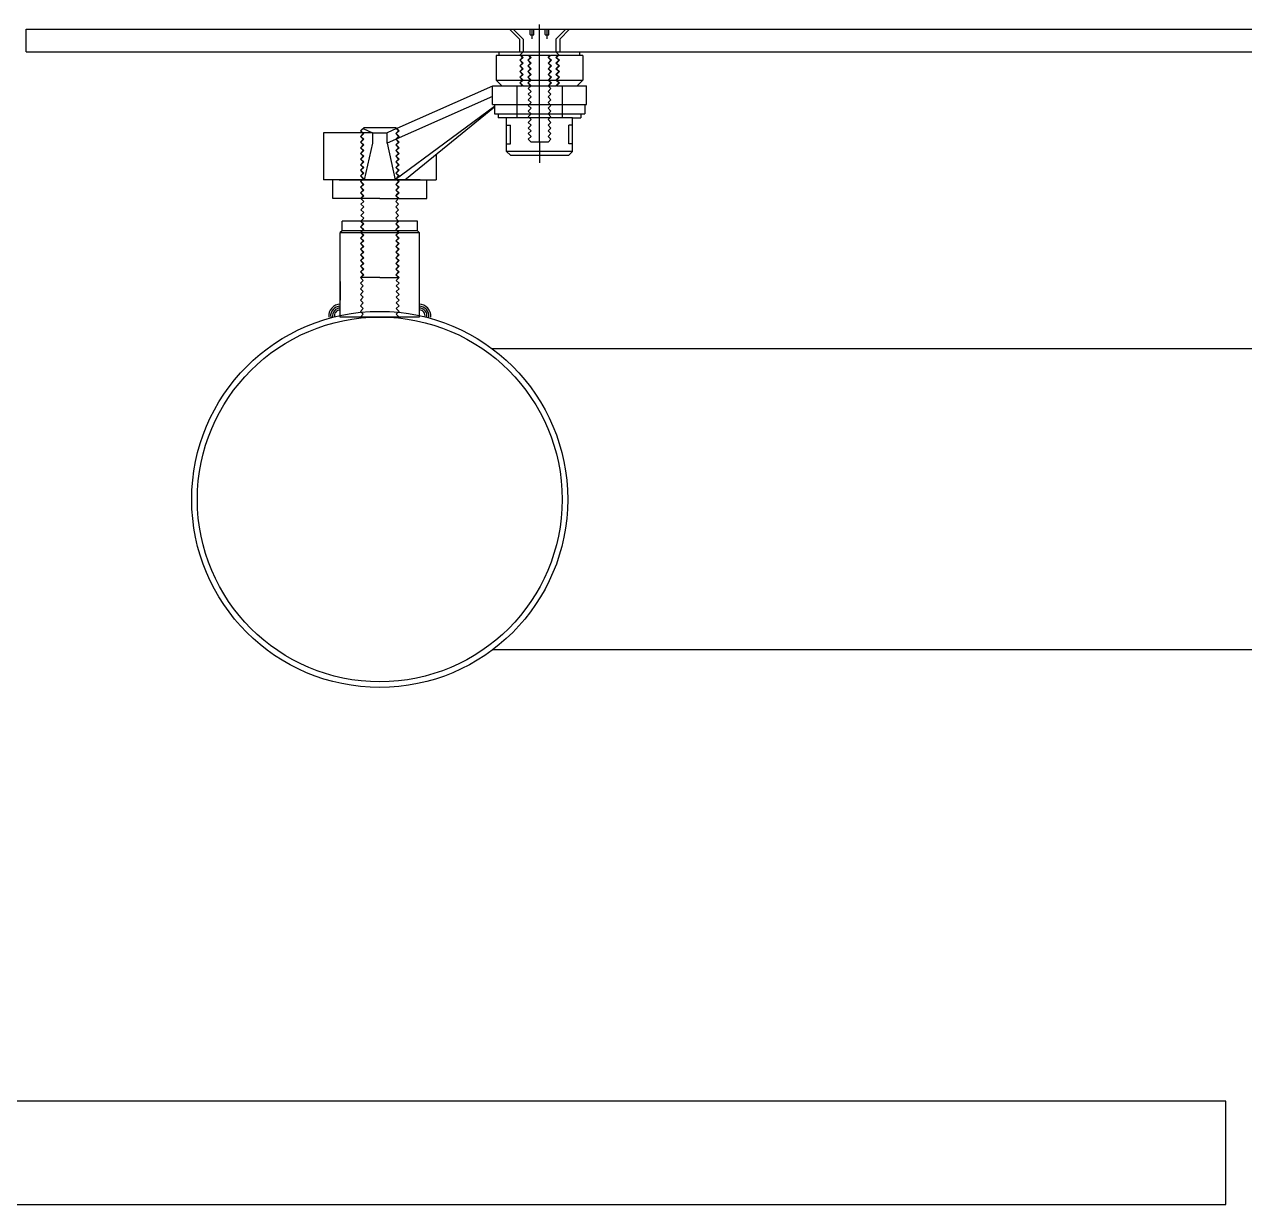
# Model space of a CAD drawing. Header units: millimetres. Extents: x -7718 to 421089, y 87466 to 341395.
# Drawn here: x 310194 to 310843, y 215524 to 216151 of the extents above; entities that cross this region are included whole.
import ezdxf

# ---------------------------------------------------------------- set-up
doc = ezdxf.new("R2010")
doc.units = ezdxf.units.MM
doc.header["$LTSCALE"] = 200
doc.header["$MEASUREMENT"] = 0
doc.linetypes.add('CENTER1', pattern=[8, 6, -1, 0, -1])
doc.linetypes.add('DASH_2', pattern=[34, 30, -1.5, 1, -1.5])
doc.layers.add('e-plan', color=9, linetype='CONTINUOUS')

msp = doc.modelspace()

# ---------------------------------------------------------------- linework, layer by layer
at = {"layer": 'e-plan', "linetype": 'CENTER1'}
for p, q in [((310467.57, 216088.59), (310467.57, 216151.19)), ((310453.57, 216148.59), (310458.82, 216143.34)), ((310462.57, 216145.89), (310462.57, 216148.59)), ((310463.57, 216143.59), (310463.57, 216148.59)), ((310464.57, 216145.89), (310464.57, 216148.59)), ((310470.57, 216145.89), (310470.57, 216148.59)), ((310471.57, 216143.59), (310471.57, 216148.59)), ((310472.57, 216145.89), (310472.57, 216148.59)), ((310481.57, 216148.59), (310476.32, 216143.34)), ((310457.32, 216135.09), (310458.82, 216136.59)), ((310477.82, 216135.09), (310476.32, 216136.59)), ((310457.04, 216132.09), (310458.54, 216133.59)), ((310458.54, 216130.59), (310457.04, 216132.09)), ((310457.04, 216129.09), (310458.54, 216130.59)), ((310458.82, 216133.59), (310457.32, 216135.09)), ((310458.82, 216133.59), (310457.32, 216135.09)), ((310457.32, 216132.09), (310458.82, 216133.59)), ((310457.32, 216132.09), (310458.82, 216133.59)), ((310458.82, 216130.59), (310457.32, 216132.09)), ((310458.82, 216130.59), (310457.32, 216132.09)), ((310457.32, 216129.09), (310458.82, 216130.59)), ((310457.32, 216129.09), (310458.82, 216130.59)), ((310458.54, 216133.59), (310457.54, 216134.59)), ((310461.29, 216132.09), (310462.79, 216133.59)), ((310462.79, 216130.59), (310461.29, 216132.09)), ((310461.29, 216129.09), (310462.79, 216130.59)), ((310461.57, 216132.09), (310463.07, 216133.59)), ((310461.57, 216132.09), (310463.07, 216133.59)), ((310461.57, 216132.09), (310463.07, 216133.59)), ((310463.07, 216130.59), (310461.57, 216132.09)), ((310463.07, 216130.59), (310461.57, 216132.09)), ((310463.07, 216130.59), (310461.57, 216132.09)), ((310461.57, 216129.09), (310463.07, 216130.59)), ((310461.57, 216129.09), (310463.07, 216130.59)), ((310461.57, 216129.09), (310463.07, 216130.59)), ((310462.79, 216133.59), (310461.79, 216134.59)), ((310463.07, 216133.59), (310462.07, 216134.59)), ((310463.07, 216133.59), (310462.07, 216134.59)), ((310463.07, 216133.59), (310462.07, 216134.59)), ((310472.07, 216133.59), (310473.07, 216134.59)), ((310472.07, 216133.59), (310473.07, 216134.59)), ((310473.57, 216132.09), (310472.07, 216133.59)), ((310473.57, 216132.09), (310472.07, 216133.59)), ((310472.07, 216130.59), (310473.57, 216132.09)), ((310472.07, 216130.59), (310473.57, 216132.09)), ((310473.57, 216129.09), (310472.07, 216130.59)), ((310473.57, 216129.09), (310472.07, 216130.59)), ((310472.36, 216133.59), (310473.36, 216134.59)), ((310473.86, 216132.09), (310472.36, 216133.59)), ((310472.36, 216130.59), (310473.86, 216132.09)), ((310473.86, 216129.09), (310472.36, 216130.59)), ((310476.32, 216133.59), (310477.82, 216135.09)), ((310477.82, 216132.09), (310476.32, 216133.59)), ((310476.32, 216130.59), (310477.82, 216132.09)), ((310477.82, 216129.09), (310476.32, 216130.59)), ((310476.61, 216133.59), (310477.61, 216134.59)), ((310478.11, 216132.09), (310476.61, 216133.59)), ((310476.61, 216130.59), (310478.11, 216132.09)), ((310478.11, 216129.09), (310476.61, 216130.59)), ((310458.54, 216127.59), (310457.04, 216129.09)), ((310457.04, 216126.09), (310458.54, 216127.59)), ((310458.54, 216124.59), (310457.04, 216126.09)), ((310457.04, 216123.09), (310458.54, 216124.59)), ((310458.82, 216127.59), (310457.32, 216129.09)), ((310458.82, 216127.59), (310457.32, 216129.09)), ((310457.32, 216126.09), (310458.82, 216127.59)), ((310457.32, 216126.09), (310458.82, 216127.59)), ((310458.82, 216124.59), (310457.32, 216126.09)), ((310458.82, 216124.59), (310457.32, 216126.09)), ((310457.32, 216123.09), (310458.82, 216124.59)), ((310457.32, 216123.09), (310458.82, 216124.59)), ((310462.79, 216127.59), (310461.29, 216129.09)), ((310461.29, 216126.09), (310462.79, 216127.59)), ((310462.79, 216124.59), (310461.29, 216126.09)), ((310461.29, 216123.09), (310462.79, 216124.59)), ((310463.07, 216127.59), (310461.57, 216129.09)), ((310463.07, 216127.59), (310461.57, 216129.09)), ((310463.07, 216127.59), (310461.57, 216129.09)), ((310461.57, 216126.09), (310463.07, 216127.59)), ((310461.57, 216126.09), (310463.07, 216127.59)), ((310461.57, 216126.09), (310463.07, 216127.59)), ((310463.07, 216124.59), (310461.57, 216126.09)), ((310463.07, 216124.59), (310461.57, 216126.09)), ((310463.07, 216124.59), (310461.57, 216126.09)), ((310461.57, 216123.09), (310463.07, 216124.59)), ((310461.57, 216123.09), (310463.07, 216124.59)), ((310461.57, 216123.09), (310463.07, 216124.59)), ((310472.07, 216127.59), (310473.57, 216129.09)), ((310472.07, 216127.59), (310473.57, 216129.09)), ((310473.57, 216126.09), (310472.07, 216127.59)), ((310473.57, 216126.09), (310472.07, 216127.59)), ((310472.07, 216124.59), (310473.57, 216126.09)), ((310472.07, 216124.59), (310473.57, 216126.09)), ((310473.57, 216123.09), (310472.07, 216124.59)), ((310473.57, 216123.09), (310472.07, 216124.59)), ((310472.36, 216127.59), (310473.86, 216129.09)), ((310473.86, 216126.09), (310472.36, 216127.59)), ((310472.36, 216124.59), (310473.86, 216126.09)), ((310473.86, 216123.09), (310472.36, 216124.59)), ((310476.32, 216127.59), (310477.82, 216129.09)), ((310477.82, 216126.09), (310476.32, 216127.59)), ((310476.32, 216124.59), (310477.82, 216126.09)), ((310477.82, 216123.09), (310476.32, 216124.59)), ((310476.61, 216127.59), (310478.11, 216129.09)), ((310478.11, 216126.09), (310476.61, 216127.59)), ((310476.61, 216124.59), (310478.11, 216126.09)), ((310478.11, 216123.09), (310476.61, 216124.59)), ((310444.57, 216121.59), (310447.57, 216118.59)), ((310458.54, 216121.59), (310457.04, 216123.09)), ((310457.04, 216120.09), (310458.54, 216121.59)), ((310458.54, 216118.59), (310457.04, 216120.09)), ((310458.82, 216121.59), (310457.32, 216123.09)), ((310458.82, 216121.59), (310457.32, 216123.09)), ((310457.32, 216120.09), (310458.82, 216121.59)), ((310457.32, 216120.09), (310458.82, 216121.59)), ((310458.82, 216118.59), (310457.32, 216120.09)), ((310458.82, 216118.59), (310457.32, 216120.09)), ((310462.79, 216121.59), (310461.29, 216123.09)), ((310461.29, 216120.09), (310462.79, 216121.59)), ((310462.79, 216118.59), (310461.29, 216120.09)), ((310463.07, 216121.59), (310461.57, 216123.09)), ((310463.07, 216121.59), (310461.57, 216123.09)), ((310463.07, 216121.59), (310461.57, 216123.09)), ((310461.57, 216120.09), (310463.07, 216121.59)), ((310461.57, 216120.09), (310463.07, 216121.59)), ((310461.57, 216120.09), (310463.07, 216121.59)), ((310463.07, 216118.59), (310461.57, 216120.09)), ((310463.07, 216118.59), (310461.57, 216120.09)), ((310463.07, 216118.59), (310461.57, 216120.09)), ((310461.57, 216117.09), (310463.07, 216118.59)), ((310463.07, 216115.59), (310461.57, 216117.09)), ((310472.07, 216121.59), (310473.57, 216123.09)), ((310472.07, 216121.59), (310473.57, 216123.09)), ((310473.57, 216120.09), (310472.07, 216121.59)), ((310473.57, 216120.09), (310472.07, 216121.59)), ((310472.07, 216118.59), (310473.57, 216120.09)), ((310472.07, 216118.59), (310473.57, 216120.09)), ((310473.57, 216117.09), (310472.07, 216118.59)), ((310472.07, 216115.59), (310473.57, 216117.09)), ((310472.36, 216121.59), (310473.86, 216123.09)), ((310473.86, 216120.09), (310472.36, 216121.59)), ((310472.36, 216118.59), (310473.86, 216120.09)), ((310476.32, 216121.59), (310477.82, 216123.09)), ((310477.82, 216120.09), (310476.32, 216121.59)), ((310476.32, 216118.59), (310477.82, 216120.09)), ((310476.61, 216121.59), (310478.11, 216123.09)), ((310478.11, 216120.09), (310476.61, 216121.59)), ((310476.61, 216118.59), (310478.11, 216120.09)), ((310490.57, 216121.59), (310487.57, 216118.59)), ((310461.57, 216114.09), (310463.07, 216115.59)), ((310463.07, 216112.59), (310461.57, 216114.09)), ((310461.57, 216111.09), (310463.07, 216112.59)), ((310463.07, 216109.59), (310461.57, 216111.09)), ((310473.57, 216114.09), (310472.07, 216115.59)), ((310472.07, 216112.59), (310473.57, 216114.09)), ((310473.57, 216111.09), (310472.07, 216112.59)), ((310472.07, 216109.59), (310473.57, 216111.09)), ((310461.57, 216108.09), (310463.07, 216109.59)), ((310463.07, 216106.59), (310461.57, 216108.09)), ((310461.57, 216105.09), (310463.07, 216106.59)), ((310463.07, 216103.59), (310461.57, 216105.09)), ((310473.57, 216108.09), (310472.07, 216109.59)), ((310472.07, 216106.59), (310473.57, 216108.09)), ((310473.57, 216105.09), (310472.07, 216106.59)), ((310472.07, 216103.59), (310473.57, 216105.09)), ((310447.43, 216101.59), (310445.57, 216101.59)), ((310485.07, 216101.59), (310447.43, 216101.59)), ((310450.07, 216097.59), (310452.07, 216097.59)), ((310461.57, 216102.09), (310463.07, 216103.59)), ((310463.07, 216100.59), (310461.57, 216102.09)), ((310461.57, 216099.09), (310463.07, 216100.59)), ((310463.07, 216097.59), (310461.57, 216099.09)), ((310461.57, 216096.09), (310463.07, 216097.59)), ((310473.57, 216102.09), (310472.07, 216103.59)), ((310472.07, 216100.59), (310473.57, 216102.09)), ((310473.57, 216099.09), (310472.07, 216100.59)), ((310472.07, 216097.59), (310473.57, 216099.09)), ((310473.57, 216096.09), (310472.07, 216097.59)), ((310485.07, 216097.59), (310483.07, 216097.59)), ((310485.07, 216101.59), (310489.57, 216101.59)), ((310372.29, 216094.59), (310373.55, 216095.84)), ((310373.79, 216093.09), (310372.29, 216094.59)), ((310372.29, 216091.59), (310373.79, 216093.09)), ((310373.79, 216090.09), (310372.29, 216091.59)), ((310372.57, 216094.59), (310374.07, 216096.09)), ((310372.57, 216094.59), (310374.07, 216096.09)), ((310374.07, 216093.09), (310372.57, 216094.59)), ((310374.07, 216093.09), (310372.57, 216094.59)), ((310372.57, 216091.59), (310374.07, 216093.09)), ((310372.57, 216091.59), (310374.07, 216093.09)), ((310374.07, 216090.09), (310372.57, 216091.59)), ((310374.07, 216090.09), (310372.57, 216091.59)), ((310374.07, 216096.09), (310373.89, 216096.27)), ((310374.07, 216096.09), (310373.89, 216096.27)), ((310391.07, 216096.09), (310391.26, 216096.27)), ((310391.07, 216096.09), (310391.26, 216096.27)), ((310392.57, 216094.59), (310391.07, 216096.09)), ((310392.57, 216094.59), (310391.07, 216096.09)), ((310391.07, 216093.09), (310392.57, 216094.59)), ((310391.07, 216093.09), (310392.57, 216094.59)), ((310392.57, 216091.59), (310391.07, 216093.09)), ((310392.57, 216091.59), (310391.07, 216093.09)), ((310391.07, 216090.09), (310392.57, 216091.59)), ((310391.07, 216090.09), (310392.57, 216091.59)), ((310391.36, 216093.09), (310392.86, 216094.59)), ((310392.86, 216091.59), (310391.36, 216093.09)), ((310391.36, 216090.09), (310392.86, 216091.59)), ((310392.86, 216094.59), (310391.6, 216095.84)), ((310463.07, 216094.59), (310461.57, 216096.09)), ((310461.57, 216093.09), (310463.07, 216094.59)), ((310463.07, 216091.59), (310461.57, 216093.09)), ((310461.57, 216090.09), (310463.07, 216091.59)), ((310472.07, 216094.59), (310473.57, 216096.09)), ((310473.57, 216093.09), (310472.07, 216094.59)), ((310472.07, 216091.59), (310473.57, 216093.09)), ((310473.57, 216090.09), (310472.07, 216091.59)), ((310372.29, 216088.59), (310373.79, 216090.09)), ((310373.79, 216087.09), (310372.29, 216088.59)), ((310372.29, 216085.59), (310373.79, 216087.09)), ((310373.79, 216084.09), (310372.29, 216085.59)), ((310372.57, 216088.59), (310374.07, 216090.09)), ((310372.57, 216088.59), (310374.07, 216090.09)), ((310374.07, 216087.09), (310372.57, 216088.59)), ((310374.07, 216087.09), (310372.57, 216088.59)), ((310372.57, 216085.59), (310374.07, 216087.09)), ((310372.57, 216085.59), (310374.07, 216087.09)), ((310374.07, 216084.09), (310372.57, 216085.59)), ((310374.07, 216084.09), (310372.57, 216085.59)), ((310392.57, 216088.59), (310391.07, 216090.09)), ((310392.57, 216088.59), (310391.07, 216090.09)), ((310391.07, 216087.09), (310392.57, 216088.59)), ((310391.07, 216087.09), (310392.57, 216088.59)), ((310392.57, 216085.59), (310391.07, 216087.09)), ((310392.57, 216085.59), (310391.07, 216087.09)), ((310391.07, 216084.09), (310392.57, 216085.59)), ((310391.07, 216084.09), (310392.57, 216085.59)), ((310392.86, 216088.59), (310391.36, 216090.09)), ((310391.36, 216087.09), (310392.86, 216088.59)), ((310392.86, 216085.59), (310391.36, 216087.09)), ((310391.36, 216084.09), (310392.86, 216085.59)), ((310450.07, 216087.59), (310452.07, 216087.59)), ((310463.07, 216088.59), (310461.57, 216090.09)), ((310472.07, 216088.59), (310463.07, 216088.59)), ((310467.57, 216088.59), (310467.57, 216077.57)), ((310472.07, 216088.59), (310473.57, 216090.09)), ((310485.07, 216087.59), (310483.07, 216087.59)), ((310372.29, 216082.59), (310373.79, 216084.09)), ((310373.79, 216081.09), (310372.29, 216082.59)), ((310372.29, 216079.59), (310373.79, 216081.09)), ((310373.79, 216078.09), (310372.29, 216079.59)), ((310372.29, 216076.59), (310373.79, 216078.09)), ((310372.57, 216082.59), (310374.07, 216084.09)), ((310374.07, 216081.09), (310372.57, 216082.59)), ((310372.57, 216079.59), (310374.07, 216081.09)), ((310374.07, 216078.09), (310372.57, 216079.59)), ((310372.57, 216076.59), (310374.07, 216078.09)), ((310392.57, 216082.59), (310391.07, 216084.09)), ((310391.07, 216081.09), (310392.57, 216082.59)), ((310392.57, 216079.59), (310391.07, 216081.09)), ((310391.07, 216078.09), (310392.57, 216079.59)), ((310392.57, 216076.59), (310391.07, 216078.09)), ((310392.86, 216082.59), (310391.36, 216084.09)), ((310391.36, 216081.09), (310392.86, 216082.59)), ((310392.86, 216079.59), (310391.36, 216081.09)), ((310391.36, 216078.09), (310392.86, 216079.59)), ((310392.86, 216076.59), (310391.36, 216078.09)), ((310485.07, 216083.59), (310450.07, 216083.59)), ((310373.79, 216075.09), (310372.29, 216076.59)), ((310372.29, 216073.59), (310373.79, 216075.09)), ((310373.79, 216072.09), (310372.29, 216073.59)), ((310372.29, 216070.59), (310373.79, 216072.09)), ((310374.07, 216075.09), (310372.57, 216076.59)), ((310372.57, 216073.59), (310374.07, 216075.09)), ((310374.07, 216072.09), (310372.57, 216073.59)), ((310372.57, 216070.59), (310374.07, 216072.09)), ((310373.79, 216072.09), (310372.79, 216073.09)), ((310391.07, 216075.09), (310392.57, 216076.59)), ((310392.57, 216073.59), (310391.07, 216075.09)), ((310391.07, 216072.09), (310392.57, 216073.59)), ((310392.57, 216070.59), (310391.07, 216072.09)), ((310391.36, 216075.09), (310392.86, 216076.59)), ((310392.86, 216073.59), (310391.36, 216075.09)), ((310391.36, 216072.09), (310392.86, 216073.59)), ((310391.36, 216072.09), (310392.36, 216073.09)), ((310392.86, 216070.59), (310391.36, 216072.09)), ((310373.79, 216069.09), (310372.29, 216070.59)), ((310372.29, 216067.59), (310373.79, 216069.09)), ((310373.79, 216066.09), (310372.29, 216067.59)), ((310372.29, 216064.59), (310373.79, 216066.09)), ((310374.07, 216069.09), (310372.57, 216070.59)), ((310372.57, 216067.59), (310374.07, 216069.09)), ((310374.07, 216066.09), (310372.57, 216067.59)), ((310372.57, 216064.59), (310374.07, 216066.09)), ((310391.07, 216069.09), (310392.57, 216070.59)), ((310392.57, 216067.59), (310391.07, 216069.09)), ((310391.07, 216066.09), (310392.57, 216067.59)), ((310392.57, 216064.59), (310391.07, 216066.09)), ((310391.36, 216069.09), (310392.86, 216070.59)), ((310392.86, 216067.59), (310391.36, 216069.09)), ((310391.36, 216066.09), (310392.86, 216067.59)), ((310392.86, 216064.59), (310391.36, 216066.09)), ((310373.79, 216063.09), (310372.29, 216064.59)), ((310372.29, 216061.59), (310373.79, 216063.09)), ((310373.79, 216060.09), (310372.29, 216061.59)), ((310372.29, 216058.59), (310373.79, 216060.09)), ((310374.07, 216063.09), (310372.57, 216064.59)), ((310372.57, 216061.59), (310374.07, 216063.09)), ((310374.07, 216060.09), (310372.57, 216061.59)), ((310372.57, 216058.59), (310374.07, 216060.09)), ((310372.57, 216058.59), (310374.07, 216060.09)), ((310372.57, 216058.59), (310374.07, 216060.09)), ((310374.07, 216060.09), (310373.07, 216061.09)), ((310374.07, 216060.09), (310373.07, 216061.09)), ((310391.07, 216063.09), (310392.57, 216064.59)), ((310392.57, 216061.59), (310391.07, 216063.09)), ((310391.07, 216060.09), (310392.57, 216061.59)), ((310391.07, 216060.09), (310392.07, 216061.09)), ((310391.07, 216060.09), (310392.07, 216061.09)), ((310391.07, 216060.09), (310392.07, 216061.09)), ((310391.07, 216060.09), (310392.07, 216061.09)), ((310392.57, 216058.59), (310391.07, 216060.09)), ((310392.57, 216058.59), (310391.07, 216060.09)), ((310392.57, 216058.59), (310391.07, 216060.09)), ((310392.57, 216058.59), (310391.07, 216060.09)), ((310392.57, 216058.59), (310391.07, 216060.09)), ((310392.57, 216058.59), (310391.07, 216060.09)), ((310392.57, 216058.59), (310391.07, 216060.09)), ((310392.57, 216058.59), (310391.07, 216060.09)), ((310392.57, 216058.59), (310391.07, 216060.09)), ((310391.36, 216063.09), (310392.86, 216064.59)), ((310392.86, 216061.59), (310391.36, 216063.09)), ((310391.36, 216060.09), (310392.86, 216061.59)), ((310392.86, 216058.59), (310391.36, 216060.09)), ((310392.86, 216058.59), (310391.36, 216060.09)), ((310392.86, 216058.59), (310391.36, 216060.09)), ((310374.07, 216057.09), (310372.57, 216058.59)), ((310374.07, 216057.09), (310372.57, 216058.59)), ((310374.07, 216057.09), (310372.57, 216058.59)), ((310372.57, 216055.59), (310374.07, 216057.09)), ((310372.57, 216055.59), (310374.07, 216057.09)), ((310372.57, 216055.59), (310374.07, 216057.09)), ((310374.07, 216054.09), (310372.57, 216055.59)), ((310374.07, 216054.09), (310372.57, 216055.59)), ((310372.57, 216052.59), (310374.07, 216054.09)), ((310372.57, 216052.59), (310374.07, 216054.09)), ((310374.07, 216051.09), (310372.57, 216052.59)), ((310374.07, 216051.09), (310372.57, 216052.59)), ((310391.07, 216057.09), (310392.57, 216058.59)), ((310391.07, 216057.09), (310392.57, 216058.59)), ((310391.07, 216057.09), (310392.57, 216058.59)), ((310391.07, 216057.09), (310392.57, 216058.59)), ((310391.07, 216057.09), (310392.57, 216058.59)), ((310391.07, 216057.09), (310392.57, 216058.59)), ((310392.57, 216055.59), (310391.07, 216057.09)), ((310392.57, 216055.59), (310391.07, 216057.09)), ((310392.57, 216055.59), (310391.07, 216057.09)), ((310392.57, 216055.59), (310391.07, 216057.09)), ((310392.57, 216055.59), (310391.07, 216057.09)), ((310392.57, 216055.59), (310391.07, 216057.09)), ((310391.07, 216054.09), (310392.57, 216055.59)), ((310391.07, 216054.09), (310392.57, 216055.59)), ((310391.07, 216054.09), (310392.57, 216055.59)), ((310391.07, 216054.09), (310392.57, 216055.59)), ((310392.57, 216052.59), (310391.07, 216054.09)), ((310392.57, 216052.59), (310391.07, 216054.09)), ((310392.57, 216052.59), (310391.07, 216054.09)), ((310392.57, 216052.59), (310391.07, 216054.09)), ((310391.07, 216051.09), (310392.57, 216052.59)), ((310391.07, 216051.09), (310392.57, 216052.59)), ((310391.07, 216051.09), (310392.57, 216052.59)), ((310391.07, 216051.09), (310392.57, 216052.59)), ((310373.79, 216045.09), (310372.41, 216046.47)), ((310372.57, 216049.59), (310374.07, 216051.09)), ((310372.57, 216049.59), (310374.07, 216051.09)), ((310374.07, 216048.09), (310372.57, 216049.59)), ((310374.07, 216048.09), (310372.57, 216049.59)), ((310372.57, 216046.59), (310374.07, 216048.09)), ((310372.57, 216046.59), (310374.07, 216048.09)), ((310374.07, 216045.09), (310372.57, 216046.59)), ((310374.07, 216045.09), (310372.57, 216046.59)), ((310392.57, 216049.59), (310391.07, 216051.09)), ((310392.57, 216049.59), (310391.07, 216051.09)), ((310392.57, 216049.59), (310391.07, 216051.09)), ((310392.57, 216049.59), (310391.07, 216051.09)), ((310391.07, 216048.09), (310392.57, 216049.59)), ((310391.07, 216048.09), (310392.57, 216049.59)), ((310391.07, 216048.09), (310392.57, 216049.59)), ((310391.07, 216048.09), (310392.57, 216049.59)), ((310392.57, 216046.59), (310391.07, 216048.09)), ((310392.57, 216046.59), (310391.07, 216048.09)), ((310392.57, 216046.59), (310391.07, 216048.09)), ((310392.57, 216046.59), (310391.07, 216048.09)), ((310391.07, 216045.09), (310392.57, 216046.59)), ((310391.07, 216045.09), (310392.57, 216046.59)), ((310391.07, 216045.09), (310392.57, 216046.59)), ((310391.07, 216045.09), (310392.57, 216046.59)), ((310391.36, 216045.09), (310392.74, 216046.47)), ((310372.29, 216043.59), (310373.79, 216045.09)), ((310373.79, 216042.09), (310372.29, 216043.59)), ((310372.29, 216040.59), (310373.79, 216042.09)), ((310373.79, 216039.09), (310372.29, 216040.59)), ((310372.57, 216043.59), (310374.07, 216045.09)), ((310374.07, 216042.09), (310372.57, 216043.59)), ((310372.57, 216040.59), (310374.07, 216042.09)), ((310374.07, 216039.09), (310372.57, 216040.59)), ((310392.57, 216043.59), (310391.07, 216045.09)), ((310392.57, 216043.59), (310391.07, 216045.09)), ((310391.07, 216042.09), (310392.57, 216043.59)), ((310391.07, 216042.09), (310392.57, 216043.59)), ((310392.57, 216040.59), (310391.07, 216042.09)), ((310392.57, 216040.59), (310391.07, 216042.09)), ((310391.07, 216039.09), (310392.57, 216040.59)), ((310391.07, 216039.09), (310392.57, 216040.59)), ((310392.86, 216043.59), (310391.36, 216045.09)), ((310391.36, 216042.09), (310392.86, 216043.59)), ((310392.86, 216040.59), (310391.36, 216042.09)), ((310391.36, 216039.09), (310392.86, 216040.59)), ((310372.29, 216037.59), (310373.79, 216039.09)), ((310373.79, 216036.09), (310372.29, 216037.59)), ((310372.29, 216034.59), (310373.79, 216036.09)), ((310373.79, 216033.09), (310372.29, 216034.59)), ((310372.29, 216031.59), (310373.79, 216033.09)), ((310372.57, 216037.59), (310374.07, 216039.09)), ((310374.07, 216036.09), (310372.57, 216037.59)), ((310372.57, 216034.59), (310374.07, 216036.09)), ((310374.07, 216033.09), (310372.57, 216034.59)), ((310372.57, 216031.59), (310374.07, 216033.09)), ((310392.57, 216037.59), (310391.07, 216039.09)), ((310392.57, 216037.59), (310391.07, 216039.09)), ((310391.07, 216036.09), (310392.57, 216037.59)), ((310391.07, 216036.09), (310392.57, 216037.59)), ((310392.57, 216034.59), (310391.07, 216036.09)), ((310392.57, 216034.59), (310391.07, 216036.09)), ((310391.07, 216033.09), (310392.57, 216034.59)), ((310391.07, 216033.09), (310392.57, 216034.59)), ((310392.57, 216031.59), (310391.07, 216033.09)), ((310392.57, 216031.59), (310391.07, 216033.09)), ((310392.86, 216037.59), (310391.36, 216039.09)), ((310391.36, 216036.09), (310392.86, 216037.59)), ((310392.86, 216034.59), (310391.36, 216036.09)), ((310391.36, 216033.09), (310392.86, 216034.59)), ((310392.86, 216031.59), (310391.36, 216033.09)), ((310373.79, 216030.09), (310372.29, 216031.59)), ((310372.29, 216028.59), (310373.79, 216030.09)), ((310373.79, 216027.09), (310372.29, 216028.59)), ((310372.29, 216025.59), (310373.79, 216027.09)), ((310374.07, 216030.09), (310372.57, 216031.59)), ((310372.57, 216028.59), (310374.07, 216030.09)), ((310374.07, 216027.09), (310372.57, 216028.59)), ((310372.57, 216025.59), (310374.07, 216027.09)), ((310391.07, 216030.09), (310392.57, 216031.59)), ((310391.07, 216030.09), (310392.57, 216031.59)), ((310392.57, 216028.59), (310391.07, 216030.09)), ((310392.57, 216028.59), (310391.07, 216030.09)), ((310391.07, 216027.09), (310392.57, 216028.59)), ((310391.07, 216027.09), (310392.57, 216028.59)), ((310392.57, 216025.59), (310391.07, 216027.09)), ((310392.57, 216025.59), (310391.07, 216027.09)), ((310391.36, 216030.09), (310392.86, 216031.59)), ((310392.86, 216028.59), (310391.36, 216030.09)), ((310391.36, 216027.09), (310392.86, 216028.59)), ((310392.86, 216025.59), (310391.36, 216027.09)), ((310373.79, 216024.09), (310372.29, 216025.59)), ((310372.29, 216022.59), (310373.79, 216024.09)), ((310373.79, 216021.09), (310372.29, 216022.59)), ((310372.29, 216019.59), (310373.79, 216021.09)), ((310374.07, 216024.09), (310372.57, 216025.59)), ((310372.57, 216022.59), (310374.07, 216024.09)), ((310374.07, 216021.09), (310372.57, 216022.59)), ((310372.57, 216019.59), (310374.07, 216021.09)), ((310391.07, 216024.09), (310392.57, 216025.59)), ((310391.07, 216024.09), (310392.57, 216025.59)), ((310392.57, 216022.59), (310391.07, 216024.09)), ((310392.57, 216022.59), (310391.07, 216024.09)), ((310391.07, 216021.09), (310392.57, 216022.59)), ((310391.07, 216021.09), (310392.57, 216022.59)), ((310392.57, 216019.59), (310391.07, 216021.09)), ((310392.57, 216019.59), (310391.07, 216021.09)), ((310391.36, 216024.09), (310392.86, 216025.59)), ((310392.86, 216022.59), (310391.36, 216024.09)), ((310391.36, 216021.09), (310392.86, 216022.59)), ((310392.86, 216019.59), (310391.36, 216021.09)), ((310373.79, 216018.09), (310372.29, 216019.59)), ((310372.29, 216016.59), (310373.79, 216018.09)), ((310372.29, 216016.59), (310373.79, 216015.09)), ((310373.79, 216015.09), (310372.29, 216013.59)), ((310372.29, 216013.59), (310373.79, 216012.09)), ((310374.07, 216018.09), (310372.57, 216019.59)), ((310372.57, 216016.59), (310374.07, 216018.09)), ((310382.57, 216016.59), (310372.57, 216016.59)), ((310382.57, 216016.59), (310392.57, 216016.59)), ((310391.07, 216018.09), (310392.57, 216019.59)), ((310391.07, 216018.09), (310392.57, 216019.59)), ((310392.57, 216016.59), (310391.07, 216018.09)), ((310392.57, 216016.59), (310391.07, 216018.09)), ((310391.36, 216018.09), (310392.86, 216019.59)), ((310392.86, 216016.59), (310391.36, 216018.09)), ((310392.86, 216016.59), (310391.36, 216015.09)), ((310391.36, 216015.09), (310392.86, 216013.59)), ((310392.86, 216013.59), (310391.36, 216012.09)), ((310373.79, 216012.09), (310372.29, 216010.59)), ((310372.29, 216010.59), (310373.79, 216009.09)), ((310373.79, 216009.09), (310372.29, 216007.59)), ((310372.29, 216007.59), (310373.79, 216006.09)), ((310391.36, 216012.09), (310392.86, 216010.59)), ((310392.86, 216010.59), (310391.36, 216009.09)), ((310391.36, 216009.09), (310392.86, 216007.59)), ((310392.86, 216007.59), (310391.36, 216006.09)), ((310373.79, 216006.09), (310372.29, 216004.59)), ((310372.29, 216004.59), (310373.79, 216003.09)), ((310373.79, 216003.09), (310372.29, 216001.59)), ((310372.29, 216001.59), (310373.79, 216000.09)), ((310391.36, 216006.09), (310392.86, 216004.59)), ((310392.86, 216004.59), (310391.36, 216003.09)), ((310391.36, 216003.09), (310392.86, 216001.59)), ((310392.86, 216001.59), (310391.36, 216000.09)), ((310373.79, 216000.09), (310372.29, 215998.59)), ((310372.29, 215998.59), (310373.79, 215997.09)), ((310373.79, 215997.09), (310372.29, 215995.59)), ((310391.36, 216000.09), (310392.86, 215998.59)), ((310392.86, 215998.59), (310391.36, 215997.09)), ((310391.36, 215997.09), (310392.86, 215995.59))]:
    msp.add_line(p, q, dxfattribs=at)
at = {"layer": 'e-plan'}
for p, q in [((310194.57, 216148.59), (311228.57, 216148.59)), ((310194.57, 216136.59), (310194.57, 216148.59)), ((310194.57, 216136.59), (311228.57, 216136.59)), ((310403.57, 215995.59), (310361.57, 215995.59)), ((310942.57, 215978.59), (310442.57, 215978.59)), ((310942.57, 215818.59), (310442.57, 215818.59)), ((310832.57, 215578.59), (308452.57, 215578.59)), ((310832.57, 215523.59), (310832.57, 215578.59)), ((308452.57, 215523.59), (310832.57, 215523.59))]:
    msp.add_line(p, q, dxfattribs=at)
at = {"layer": 'e-plan', "linetype": 'Continuous'}
for p, q in [((310450.74, 216148.59), (310484.41, 216148.59)), ((310456.82, 216143.34), (310451.57, 216148.59)), ((310456.82, 216143.34), (310456.82, 216136.59)), ((310458.82, 216143.34), (310458.82, 216136.59)), ((310462.87, 216145.59), (310464.27, 216145.59)), ((310470.87, 216145.59), (310472.27, 216145.59)), ((310476.32, 216143.34), (310476.32, 216136.59)), ((310478.32, 216143.34), (310483.57, 216148.59)), ((310478.32, 216143.34), (310478.32, 216136.59)), ((310446.07, 216134.59), (310446.07, 216136.59)), ((310489.07, 216134.59), (310489.07, 216136.59)), ((310446.07, 216134.59), (310444.57, 216134.59)), ((310444.57, 216134.59), (310444.57, 216121.59)), ((310457.54, 216134.59), (310446.07, 216134.59)), ((310461.79, 216134.59), (310457.82, 216134.59)), ((310473.07, 216134.59), (310462.07, 216134.59)), ((310477.32, 216134.59), (310473.36, 216134.59)), ((310490.57, 216134.59), (310477.61, 216134.59)), ((310490.57, 216134.59), (310490.57, 216121.59)), ((310442.57, 216118.35), (310391.6, 216095.84)), ((310442.56, 216118.59), (310458.54, 216118.59)), ((310442.56, 216108.59), (310442.56, 216118.59)), ((310444.57, 216121.59), (310476.32, 216121.59)), ((310458.82, 216118.59), (310462.79, 216118.59)), ((310463.07, 216118.59), (310476.32, 216118.59)), ((310476.32, 216121.59), (310490.57, 216121.59)), ((310476.61, 216118.59), (310492.56, 216118.59)), ((310492.56, 216108.59), (310492.56, 216118.59)), ((310442.57, 216112.89), (310386.51, 216088.12)), ((310443.57, 216107.52), (310390.84, 216068.59)), ((310395.89, 216068.59), (310443.57, 216107.4)), ((310442.56, 216108.59), (310492.56, 216108.59)), ((310443.57, 216108.59), (310443.57, 216103.59)), ((310491.57, 216108.59), (310491.57, 216103.59)), ((310443.57, 216103.59), (310491.57, 216103.59)), ((310445.57, 216103.59), (310445.57, 216101.59)), ((310450.07, 216083.59), (310450.07, 216101.59)), ((310452.07, 216087.59), (310452.07, 216097.59)), ((310483.07, 216087.59), (310483.07, 216097.59)), ((310485.07, 216083.59), (310485.07, 216101.59)), ((310489.57, 216103.59), (310489.57, 216101.59)), ((310378.66, 216093.59), (310352.57, 216093.59)), ((310352.57, 216093.59), (310352.57, 216068.59)), ((310373.74, 216095.76), (310378.66, 216093.59)), ((310391.25, 216096.27), (310373.89, 216096.27)), ((310378.64, 216093.59), (310378.64, 216088.12)), ((310378.66, 216093.59), (310386.51, 216093.59)), ((310391.41, 216095.75), (310386.51, 216093.59)), ((310386.51, 216088.12), (310386.51, 216093.59)), ((310378.64, 216088.12), (310374.32, 216068.59)), ((310386.51, 216088.12), (310390.84, 216068.59)), ((310412.57, 216082.17), (310412.57, 216068.59)), ((310450.07, 216083.59), (310452.07, 216081.59)), ((310452.07, 216081.59), (310483.07, 216081.59)), ((310483.07, 216081.59), (310485.07, 216083.59)), ((310382.57, 216068.59), (310352.57, 216068.59)), ((310361.07, 216068.59), (310382.57, 216068.59)), ((310361.07, 216068.59), (310382.57, 216068.59)), ((310382.57, 216068.59), (310412.57, 216068.59)), ((310404.07, 216068.59), (310382.57, 216068.59)), ((310382.57, 216068.59), (310404.07, 216068.59)), ((310372.29, 216058.59), (310357.57, 216058.59)), ((310382.57, 216058.59), (310372.57, 216058.59)), ((310382.57, 216058.59), (310392.57, 216058.59)), ((310392.86, 216058.59), (310407.57, 216058.59)), ((310362.57, 216041.47), (310362.57, 216046.47)), ((310372.41, 216046.47), (310362.57, 216046.47)), ((310392.46, 216046.47), (310372.69, 216046.47)), ((310402.57, 216046.47), (310392.74, 216046.47)), ((310402.57, 216041.47), (310402.57, 216046.47)), ((310362.57, 216041.47), (310361.57, 216040.47)), ((310361.57, 215995.59), (310361.57, 216040.47)), ((310361.57, 216040.47), (310403.57, 216040.47)), ((310402.57, 216041.47), (310362.57, 216041.47)), ((310403.57, 216040.47), (310402.57, 216041.47)), ((310403.57, 216040.47), (310403.57, 215995.59)), ((310361.57, 216014.47), (310361.57, 216004.52)), ((310403.57, 216004.83), (310403.57, 215995.59))]:
    msp.add_line(p, q, dxfattribs=at)
at = {"layer": 'e-plan', "linetype": 'DASH_2'}
for p, q in [((310455.57, 216118.59), (310455.57, 216101.59)), ((310479.57, 216118.59), (310479.57, 216101.59)), ((310357.57, 216058.59), (310357.57, 216068.59)), ((310407.57, 216058.59), (310407.57, 216068.59))]:
    msp.add_line(p, q, dxfattribs=at)
at = {"layer": 'e-plan'}
for radius in [100, 97]:
    msp.add_circle((310382.57, 215898.59), radius, dxfattribs=at)
at = {"layer": 'e-plan', "linetype": 'CENTER1'}
for centre, start, end in [((310462.87, 216145.89), 180, 270), ((310464.27, 216145.89), 270, 0), ((310470.87, 216145.89), 180, 270), ((310472.27, 216145.89), 270, 0)]:
    msp.add_arc(centre, 0.3, start, end, dxfattribs=at)
at = {"layer": 'e-plan', "linetype": 'Continuous'}
for centre, radius, start, end in [((310361.55, 215996.23), 6.11, 89.81139, 186.01307), ((310361.55, 215996.23), 5.11, 89.81139, 187.19535), ((310361.55, 215996.23), 4.11, 89.81139, 188.95872), ((310403.59, 215996.23), 6.11, 353.98693, 90.18861), ((310403.59, 215996.23), 5.11, 352.80465, 90.18861), ((310403.59, 215996.23), 4.11, 351.04128, 90.18861), ((310361.55, 215996.23), 3.11, 89.81139, 191.87538), ((310403.59, 215996.23), 3.11, 348.12462, 90.18861)]:
    msp.add_arc(centre, radius, start, end, dxfattribs=at)

doc.saveas('drawing.dxf')
